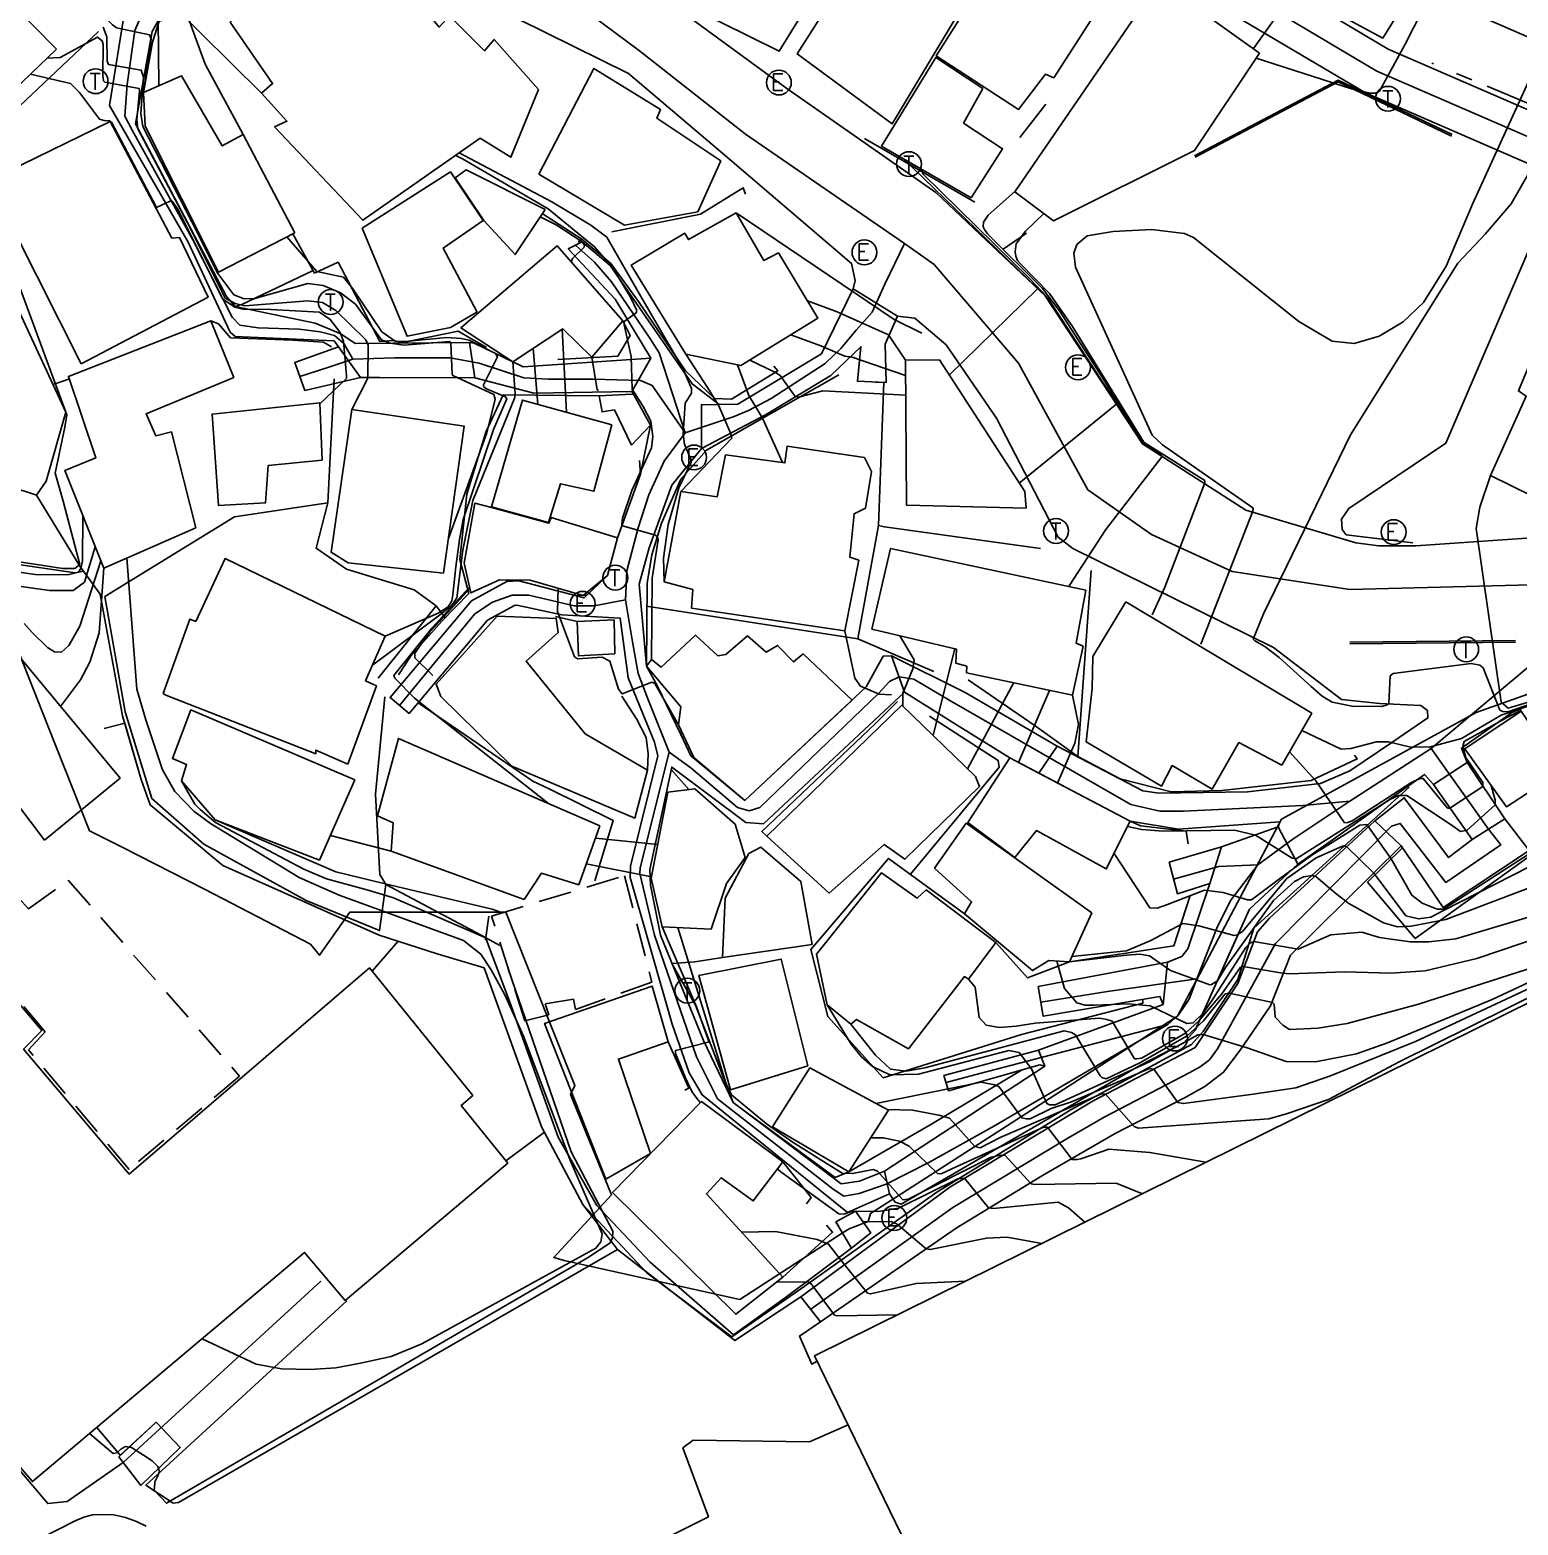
# Model space of a CAD drawing. Header units: feet. Extents: x 197796 to 199821, y 552499 to 555392.
# Drawn here: x 199403.9 to 199493.8, y 554318.5 to 554408.9 of the extents above; entities that cross this region are included whole.
import ezdxf

# ---------------------------------------------------------------- set-up
doc = ezdxf.new("R2010")
doc.units = ezdxf.units.FT
doc.header["$MEASUREMENT"] = 0
doc.linetypes.add('ANYANG1', pattern=[11.5, 6, -1, 1, -1.5, 1, -1])
doc.linetypes.add('ANYANG3', pattern=[3, 2, -1])
for name, color, linetype in [('AAA001', 7, 'CONTINUOUS'), ('AAA004', 7, 'ANYANG3'), ('AAA008', 7, 'CONTINUOUS'), ('AAC001', 7, 'CONTINUOUS'), ('AAC006', 7, 'ANYANG1'), ('AD002', 7, 'CONTINUOUS'), ('AD0022', 1, 'CONTINUOUS'), ('ADA085', 1, 'CONTINUOUS'), ('AE150', 7, 'CONTINUOUS'), ('AE222', 7, 'CONTINUOUS'), ('AZ0202', 7, 'CONTINUOUS'), ('AZ0203', 7, 'CONTINUOUS'), ('AZ080', 1, 'CONTINUOUS'), ('AZ0801', 7, 'CONTINUOUS'), ('CAA001', 7, 'CONTINUOUS'), ('CAA002', 30, 'CONTINUOUS'), ('wipco_지적', 20, 'CONTINUOUS')]:
    doc.layers.add(name, color=color, linetype=linetype)
doc.styles.add('GHS', font='ROMANS', dxfattribs={"bigfont": 'NGSW.shx'})

# ---------------------------------------------------------------- blocks, each defined once
blk = doc.blocks.new('AZ0203')
at = {"layer": 'AZ0203'}
blk.add_circle((0, 0), 0.75, dxfattribs=at)
at = {"layer": 'AZ0203', "style": 'GHS'}
blk.add_text('T', height=1, dxfattribs=at).set_placement((-0.362, -0.524))
blk = doc.blocks.new('AZ0202')
at = {"layer": 'AZ0202'}
blk.add_circle((0, 0), 0.75, dxfattribs=at)
at = {"layer": 'AZ0202', "style": 'GHS'}
blk.add_text('E', height=1, dxfattribs=at).set_placement((-0.496, -0.477))

msp = doc.modelspace()

# ---------------------------------------------------------------- linework, layer by layer
at = {"layer": 'AAA001', "color": 255}
for points in [[(199456.88, 554420.08), (199449.2, 554407.58), (199443.82, 554410.25), (199451.86, 554423.23), (199456.88, 554420.08)], [(199490.35, 554419.39), (199487.86, 554414.15), (199488.18, 554413.96), (199486.47, 554410.51), (199486.81, 554410.23), (199485.65, 554408.38), (199479.69, 554411.59), (199479.86, 554411.96), (199476.87, 554413.64), (199480.15, 554420.18), (199480.93, 554419.88), (199482.78, 554423.31), (199490.35, 554419.39)], [(199502.87, 554415.07), (199491.62, 554420.44), (199487.59, 554411.44), (199498.95, 554406.48), (199502.87, 554415.07)], [(199463.64, 554415.9), (199456.02, 554403.19), (199450.28, 554407.42), (199458.02, 554419.57), (199463.64, 554415.9)], [(199470.3, 554413.01), (199465.78, 554405.98), (199465.29, 554406.19), (199463.66, 554404.07), (199458.68, 554407.3), (199464.57, 554416.6), (199470.3, 554413.01)], [(199405.55, 554407.7), (199402.86, 554410.44), (199401.08, 554408.85), (199400.41, 554409.62), (199403.5, 554412.61), (199400.75, 554415.38), (199397.76, 554412.39), (199397.36, 554412.55), (199395.24, 554410.27), (199401.39, 554403.71), (199405.55, 554407.7)], [(199434.66, 554405.27), (199433, 554401.18), (199431.13, 554402.32), (199424.05, 554397.37), (199418.72, 554403.01), (199419.47, 554403.36), (199417.94, 554405.05), (199418.6, 554405.63), (199416.04, 554409.33), (199420.72, 554414.45), (199421.31, 554413.78), (199422.18, 554414.3), (199424.29, 554411.88), (199423.58, 554411.19), (199424.77, 554409.92), (199426.48, 554411.15), (199427.06, 554410.36), (199427.34, 554410.67), (199428.66, 554409.04), (199429.28, 554409.71), (199431.41, 554407.61), (199431.99, 554408.3), (199434.66, 554405.27)], [(199478.21, 554407.47), (199474.29, 554401.59), (199465.76, 554397.33), (199463.43, 554399.09), (199472.15, 554411.82), (199478.21, 554407.47)], [(199460.8, 554398.72), (199455.37, 554401.85), (199458.66, 554407.21), (199461.49, 554405.33), (199460.33, 554403.24), (199462.69, 554401.69), (199460.8, 554398.72)], [(199419.94, 554396.61), (199416.83, 554402.56), (199415.56, 554401.87), (199413.11, 554406.1), (199410.8, 554405.09), (199410.9, 554403.06), (199415.34, 554394.24), (199419.94, 554396.61)], [(199434.69, 554400.16), (199438.01, 554406.54), (199442.02, 554404.07), (199441.8, 554403.54), (199445.67, 554400.96), (199444.29, 554397.88), (199439.85, 554397.08), (199434.69, 554400.16)], [(199407.05, 554388.7), (199401.69, 554399.29), (199402.61, 554400.31), (199408.79, 554403.34), (199412.52, 554396.29), (199412.97, 554396.32), (199414.71, 554392.73), (199407.05, 554388.7)], [(199435.06, 554398.03), (199430.29, 554400.41), (199429.62, 554399.94), (199431.37, 554397.36), (199433.25, 554395.3), (199435.06, 554398.03)], [(199431.31, 554397.36), (199428.91, 554395.69), (199430.93, 554391.85), (199430.93, 554391.82), (199429.35, 554390.89), (199426.72, 554390.36), (199424.01, 554396.89), (199429.34, 554400.29), (199431.31, 554397.36)], [(199446.59, 554397.81), (199443.72, 554396.2), (199443.49, 554396.59), (199440.26, 554394.66), (199443.57, 554389.29), (199446.89, 554388.59), (199451.53, 554391.45), (199449.15, 554395.4), (199448.28, 554394.93), (199446.59, 554397.81)], [(199498.16, 554397.43), (199507.51, 554393.49), (199502.58, 554381.52), (199499.84, 554382.82), (199499.49, 554381.46), (199496.04, 554380.03), (199492.16, 554381.96), (199494.31, 554386.75), (199493.84, 554387.06), (199498.16, 554397.43)], [(199439.75, 554391.29), (199435.78, 554395.83), (199429.98, 554390.87), (199433.12, 554388.82), (199436.13, 554390.81), (199437.88, 554389.1), (199439.75, 554391.29)], [(199416.27, 554387.87), (199410.96, 554385.68), (199411.55, 554384.35), (199412.49, 554384.58), (199413.96, 554378.79), (199408.4, 554376.35), (199406.06, 554382.26), (199407.92, 554383.01), (199406.27, 554387.94), (199414.88, 554391.3), (199416.27, 554387.87)], [(199464.12, 554379.98), (199456.89, 554380.15), (199456.82, 554388.91), (199458.88, 554388.93), (199464.03, 554380.98), (199464.12, 554379.98)], [(199440.27, 554383.79), (199439.25, 554385.91), (199438.5, 554385.79), (199438.33, 554386.76), (199440.31, 554386.87), (199440.39, 554386.87), (199441.42, 554385), (199440.27, 554383.79)], [(199421.6, 554382.87), (199418.34, 554382.56), (199418.18, 554380.31), (199415.33, 554380.14), (199414.95, 554385.66), (199421.45, 554386.35), (199421.6, 554382.87)], [(199439.1, 554385.02), (199433.7, 554386.51), (199431.82, 554380.06), (199435.26, 554379.11), (199436, 554381.45), (199438, 554381), (199439.1, 554385.02)], [(199428.93, 554376.06), (199430.18, 554384.93), (199423.38, 554385.93), (199422.13, 554377.31), (199423.16, 554376.67), (199428.93, 554376.06)], [(199445.95, 554383.2), (199449.54, 554382.71), (199449.69, 554383.72), (199454.35, 554383.03), (199454.78, 554382.2), (199454.42, 554379.98), (199453.72, 554379.64), (199453.46, 554377.01), (199454, 554376.83), (199453.17, 554372.57), (199443.91, 554373.93), (199443.98, 554375.06), (199442.26, 554375.52), (199443.26, 554380.98), (199445.45, 554380.67), (199445.95, 554383.2)], [(199438.82, 554375.91), (199437.36, 554374.7), (199434.16, 554375.63), (199432.31, 554375.65), (199430.57, 554374.87), (199430.17, 554376.65), (199430.81, 554380.28), (199431.82, 554380.01), (199435.29, 554379.07), (199435.43, 554379.42), (199439.44, 554378.18), (199438.82, 554375.91)], [(199423.14, 554364.52), (199421.21, 554365.36), (199421.21, 554365.14), (199412.16, 554368.69), (199412, 554368.79), (199413.61, 554373.28), (199413.96, 554373.14), (199415.73, 554376.93), (199425.41, 554372.24), (199424.22, 554369.55), (199424.87, 554369.24), (199423.14, 554364.52)], [(199467.72, 554375.02), (199455.93, 554377.55), (199454.8, 554372.67), (199459.9, 554371.47), (199459.86, 554370.62), (199460.53, 554370.43), (199460.52, 554370.04), (199466.91, 554368.68), (199467.55, 554371.64), (199467.13, 554371.82), (199467.72, 554375.02)], [(199470.14, 554374.31), (199468.15, 554371.02), (199468.11, 554369.09), (199467.73, 554365.87), (199472.29, 554363.19), (199472.93, 554364.43), (199475.34, 554363), (199476.96, 554365.82), (199479.55, 554364.46), (199481.36, 554367.59), (199470.14, 554374.31)], [(199441.24, 554364.15), (199437.48, 554366.35), (199433.91, 554370.73), (199435.85, 554372.46), (199435.73, 554373.32), (199432.16, 554373.46), (199428.48, 554369.35), (199428.76, 554368.6), (199433.06, 554364.39), (199440.47, 554361.26), (199441.24, 554364.15)], [(199439.24, 554373.24), (199436.99, 554373.13), (199437.07, 554371.05), (199439.27, 554371.18), (199439.24, 554373.24)], [(199441.19, 554370.43), (199443.25, 554367.98), (199443.11, 554366.89), (199444.05, 554364.92), (199447.13, 554362.32), (199453.6, 554368.37), (199450.65, 554371.17), (199450.06, 554370.69), (199449.1, 554371.69), (199448.41, 554371.27), (199447.29, 554372.26), (199445.98, 554371.13), (199445.49, 554371.06), (199444.14, 554372.3), (199442.07, 554370.37), (199441.48, 554370.83), (199441.19, 554370.43)], [(199448.45, 554360.17), (199456.61, 554368.07), (199461.05, 554363.77), (199461.3, 554363.17), (199456.78, 554358.77), (199455.54, 554359.67), (199452.22, 554356.73), (199448.45, 554360.17)], [(199421.44, 554358.72), (199415.13, 554361.15), (199413.11, 554363.51), (199413.41, 554364.49), (199412.55, 554364.86), (199413.67, 554367.79), (199423.56, 554363.56), (199421.44, 554358.72)], [(199438.36, 554360.79), (199426.2, 554366.07), (199424.94, 554361.39), (199425.89, 554360.96), (199425.77, 554359.26), (199433.79, 554356.34), (199434.85, 554357.92), (199437.09, 554357.23), (199438.36, 554360.79)], [(199470.4, 554361.06), (199463.12, 554364.89), (199460.59, 554360.99), (199463.43, 554358.87), (199464.73, 554360.5), (199468.95, 554358.18), (199470.4, 554361.06)], [(199445.09, 554354.55), (199446.02, 554357.31), (199447.15, 554358.88), (199446.53, 554360.88), (199444.1, 554363.02), (199442.48, 554362.83), (199441.47, 554357.63), (199442.14, 554354.68), (199445.09, 554354.55)], [(199468.08, 554355.53), (199460.5, 554360.94), (199458.58, 554358.23), (199460.82, 554356.2), (199460.47, 554355.61), (199460.4, 554355.48), (199464.5, 554352.04), (199465.49, 554352.65), (199466.73, 554352.57), (199468.08, 554355.53)], [(199451.2, 554353.61), (199445.78, 554352.83), (199445.93, 554356.42), (199447.37, 554359.11), (199448.08, 554359.5), (199450.5, 554357.43), (199451.2, 554353.61)], [(199462.29, 554353.74), (199460.64, 554351.52), (199460.39, 554351.68), (199457.01, 554347.32), (199453.87, 554349.09), (199453.52, 554348.8), (199452.1, 554349.98), (199451.46, 554353.03), (199455.38, 554357.95), (199457.53, 554356.41), (199458.08, 554356.92), (199462.29, 554353.74)], [(199450.93, 554346.28), (199449.32, 554352.73), (199444.34, 554351.75), (199446.25, 554344.83), (199450.93, 554346.28)], [(199442.49, 554347.74), (199439.49, 554346.7), (199441.42, 554340.99), (199438.73, 554339.44), (199435.03, 554348.85), (199441.53, 554351.11), (199442.49, 554347.74)], [(199455.81, 554343.61), (199451.04, 554346.16), (199448.79, 554342.6), (199453.4, 554339.88), (199455.81, 554343.61)], [(199449.42, 554340.48), (199444.5, 554344.13), (199439.14, 554338.63), (199446.57, 554331.28), (199449.42, 554333.53), (199444.8, 554338.56), (199445.69, 554339.53), (199447.63, 554338.13), (199449.42, 554340.48)], [(199453.81, 554337.5), (199454.73, 554336.21), (199453.56, 554335.28), (199452.62, 554336.87), (199453.81, 554337.5)]]:
    msp.add_lwpolyline(points, dxfattribs=at)
at = {"layer": 'AAA004', "color": 255}
for points in [[(199398.33, 554356.11), (199401.25, 554358.64), (199403.86, 554355.77), (199406.26, 554357.5), (199416.61, 554345.67), (199409.93, 554340.02), (199403.86, 554347.26), (199404.86, 554348.34), (199398.33, 554356.11)], [(199439.85, 554357.77), (199441.51, 554351.35), (199436.9, 554349.7), (199436.78, 554350.32), (199435.06, 554350.03), (199435.28, 554349.37), (199433.83, 554349), (199431.83, 554355.34), (199439.85, 554357.77)]]:
    msp.add_lwpolyline(points, dxfattribs=at)
at = {"layer": 'AAA008', "color": 255}
for points in [[(199374.52, 554383.99), (199374.3, 554384.25), (199366.24, 554377.39), (199370.01, 554373), (199366.5, 554369.56), (199368.86, 554366.99), (199372.22, 554370.42), (199374.51, 554367.7), (199381.54, 554359.37), (199375.63, 554354.26), (199404.1, 554321.17), (199420.53, 554335.02), (199422.98, 554332.12), (199432.81, 554340.41), (199429.99, 554343.89), (199430.69, 554344.49), (199424.45, 554352.2), (199409.94, 554339.75), (199403.56, 554347.29), (199404.67, 554348.42), (199374.52, 554383.99)], [(199398.87, 554367.79), (199403.11, 554371.23), (199409.39, 554363.67), (199404.83, 554359.93), (199398.87, 554367.79)], [(199496.46, 554364.12), (199494.01, 554367.71), (199490.6, 554365.44), (199493.13, 554361.93), (199496.46, 554364.12)], [(199521.72, 554348.15), (199515.27, 554345.07), (199509.31, 554357.44), (199451.33, 554328.77), (199466.36, 554297.83)]]:
    msp.add_lwpolyline(points, dxfattribs=at)
at = {"layer": 'AAC001', "color": 255}
for points in [[(199410.8, 554405.09), (199411.34, 554408.13), (199411.76, 554409.4), (199411.95, 554409.45)], [(199413.26, 554409.72), (199413.47, 554409.72), (199414.53, 554406.81), (199416.83, 554402.56)], [(199408.08, 554408.77), (199401.48, 554402.56)], [(199463.73, 554402.38), (199465.3, 554404.39)], [(199461.02, 554398.46), (199454.36, 554402.31)], [(199439.09, 554396.67), (199444.45, 554397.73), (199447.02, 554399.33), (199447.16, 554398.94)], [(199487.46, 554377.88), (199483.45, 554378.36), (199483.21, 554378.69), (199483.16, 554379.32), (199483.6, 554379.96), (199489.47, 554383.9), (199496.06, 554399.28), (199508.69, 554393.98)], [(199434.89, 554397.77), (199437.27, 554396.23), (199437.06, 554396.05)], [(199448.87, 554388.56), (199449.12, 554388.28), (199446.32, 554386.56), (199445.3, 554386.61), (199443.53, 554388.28), (199440.7, 554392.47), (199439.04, 554394.76), (199437.27, 554396.23)], [(199464.13, 554396.59), (199462.73, 554395.63)], [(199439.75, 554391.29), (199440.19, 554390.4), (199439.45, 554389.16), (199435.82, 554388.95)], [(199406.34, 554387.79), (199405.41, 554387.46)], [(199441.19, 554370.43), (199441.22, 554375.45), (199441.51, 554377.15), (199442.1, 554379.07), (199443.26, 554381.72), (199444.8, 554383.49), (199452.81, 554388.03)], [(199455.04, 554387.56), (199455.52, 554387.59), (199455.2, 554378.94)], [(199440.77, 554382.86), (199440.83, 554382.04), (199439.44, 554378.18)], [(199404.93, 554381.6), (199404.35, 554380.77)], [(199421.94, 554380.31), (199421.23, 554377.56), (199423.06, 554376.3), (199427.15, 554375.05), (199428.48, 554374.08)], [(199458.53, 554370.11), (199453.95, 554372.09), (199455.2, 554378.94), (199455.55, 554378.85), (199464.99, 554377.55)], [(199483.95, 554365.06), (199484.11, 554364.83), (199481.33, 554363.52), (199475.94, 554362.93), (199472.88, 554362.85), (199469.8, 554363.63), (199467.23, 554364.97), (199468.05, 554376.21)], [(199408.19, 554374.79), (199409.54, 554367.43), (199410.66, 554363.58), (199411.2, 554362.06), (199415.59, 554358.4), (199425.03, 554354.19), (199428.55, 554353.05), (199431.38, 554352.2), (199434.87, 554342.57), (199437.34, 554337.91), (199441.21, 554333.79), (199446.34, 554329.92), (199450.56, 554332.86), (199458.72, 554338.66), (199466.87, 554343.68), (199474.11, 554347.57), (199474.81, 554348.37), (199476.89, 554351.5), (199477.87, 554354.61), (199487.24, 554363.12)], [(199429.03, 554373.36), (199428.48, 554374.08), (199424.97, 554369.71)], [(199435.69, 554373.44), (199436.99, 554373.13)], [(199453.95, 554372.09), (199441.18, 554374.05)], [(199467.23, 554364.97), (199464.65, 554366.82), (199460.62, 554369.61)], [(199425.44, 554357.25), (199425.07, 554357.85), (199424.81, 554362.71), (199425.38, 554368.58)], [(199427.39, 554368.22), (199434.31, 554363.49), (199435.34, 554363), (199439.18, 554361.11), (199438.06, 554357.47)], [(199439.7, 554368.63), (199440.59, 554367.25), (199441.16, 554366.12), (199441.29, 554365.14), (199441.24, 554364.15)], [(199448.45, 554360.17), (199448.15, 554360.45), (199455.02, 554366.96), (199456.35, 554368.3)], [(199458.28, 554367.41), (199462.42, 554364.73), (199462.49, 554364.33), (199457.12, 554357.86)], [(199442.68, 554364.19), (199443.74, 554362.98)], [(199470.4, 554361.06), (199471.02, 554360.79), (199473.78, 554360.46), (199473.89, 554359.7)], [(199471.16, 554350.3), (199471.16, 554350.07), (199463.84, 554348.19), (199455.48, 554345.57), (199452.13, 554349.26), (199451.1, 554353.31), (199455.8, 554358.82), (199460.4, 554355.48)], [(199474.01, 554356.58), (199473.04, 554353.54), (199466.73, 554352.57), (199464.2, 554351.6), (199462.29, 554353.74)], [(199431.46, 554353.91), (199431.67, 554355.34)], [(199463.84, 554346.03), (199458.35, 554342.74), (199453.4, 554339.88), (199452.57, 554339.55), (199447.36, 554343.37), (199446.41, 554344.07), (199444.58, 554348.8), (199444.15, 554349.96), (199442.71, 554352.48), (199444.1, 554352.58), (199445.78, 554352.83)], [(199442.49, 554347.74), (199443.74, 554344.95), (199443.49, 554344.82)], [(199432.69, 554340.55), (199435.02, 554342.28)], [(199449.42, 554340.48), (199451.12, 554338.34), (199450.85, 554337.96)], [(199452.06, 554336.66), (199452.42, 554336.24), (199449.42, 554333.53)]]:
    msp.add_lwpolyline(points, dxfattribs=at)
at = {"layer": 'AAC006', "color": 255}
msp.add_lwpolyline([(199497.49, 554403.15), (199488.61, 554406.86)], dxfattribs=at)
at = {"layer": 'AD002', "color": 255}
for points in [[(199517.52, 554392.4), (199485.29, 554406.38), (199473.86, 554413.18), (199462.11, 554421.13), (199444.47, 554432.2), (199438.82, 554436.4)], [(199420.38, 554430.02), (199420.27, 554425.76), (199422.42, 554420.48), (199427.77, 554416.96), (199434.89, 554412), (199440.76, 554407.6), (199447.17, 554402.58), (199456.76, 554395.96), (199458.55, 554394.69), (199463.65, 554388.74), (199467.83, 554381.09), (199471.69, 554378.39), (199476.56, 554376.15), (199483.67, 554375.07), (199500.08, 554375.49)], [(199422.42, 554420.48), (199418.77, 554416.36), (199417.98, 554415.8), (199415.75, 554414.22), (199411.47, 554410.97), (199410.76, 554409.94), (199410.28, 554408.83), (199409.81, 554405.58), (199409.67, 554403.65)], [(199409.67, 554403.65), (199410.12, 554402.81), (199413.78, 554396.18), (199416.16, 554391.51), (199416.63, 554391.03), (199417.74, 554390.87), (199420.2, 554390.79), (199421.47, 554390.63), (199422.34, 554390.4), (199422.9, 554389.92), (199423.45, 554388.97)], [(199456.76, 554395.96), (199455.58, 554393.51), (199454.81, 554391.82), (199453.84, 554390.73), (199452.93, 554389.63), (199451.97, 554388.72), (199448.72, 554386.61), (199447.35, 554385.88), (199446.48, 554385.52), (199443.52, 554384.53), (199442.25, 554382.82), (199441.33, 554380.78), (199440.69, 554378.8), (199439.99, 554376.2), (199439.92, 554374.44), (199440.34, 554371.9), (199440.69, 554370), (199441.26, 554368.45), (199442.55, 554365.23)], [(199443.52, 554384.53), (199441.94, 554389.37), (199441.38, 554390.24), (199439.08, 554393.65), (199438.05, 554394.83), (199436.9, 554395.86)], [(199420.24, 554387.94), (199421.93, 554388.47), (199423.45, 554388.97), (199425.99, 554389.05), (199429.32, 554389.05), (199431.07, 554388.73), (199433.77, 554387.86), (199435.27, 554387.78), (199437.97, 554387.78), (199440.83, 554387.7), (199441.53, 554387.39), (199443.52, 554384.53)], [(199453.11, 554338.41), (199454.02, 554338.57), (199455.66, 554339.15), (199458.23, 554340.44), (199462.2, 554342.66), (199470.45, 554347.51), (199472.67, 554348.79), (199473.31, 554349.38), (199473.96, 554350.31), (199474.43, 554351.54), (199475.68, 554354.71), (199476.47, 554356.29), (199478.11, 554358.43), (199480.22, 554359.99), (199483.67, 554362.28), (199488.58, 554365.46), (199494.81, 554370.69), (199500.08, 554375.49)], [(199426.27, 554368.06), (199428.5, 554370.77), (199430.82, 554373.59), (199431.88, 554374.3), (199433.08, 554374.72), (199434.07, 554374.72), (199436.82, 554374.08), (199438.02, 554374.08), (199439.92, 554374.44)], [(199442.55, 554365.23), (199443.87, 554364.29), (199446.69, 554361.9), (199447.39, 554361.69), (199448.03, 554361.9), (199455.22, 554368.8), (199455.86, 554369.51), (199456.44, 554369.78)], [(199456.44, 554369.78), (199457.34, 554369.65), (199459.5, 554368.35), (199470.44, 554362.08), (199472.19, 554361.68), (199473.61, 554361.68), (199480.83, 554362.01), (199483.67, 554362.28)], [(199442.55, 554365.23), (199440.8, 554358.25), (199440.79, 554357.9), (199441.67, 554354.18), (199444.2, 554346.84), (199445.48, 554344.3), (199452.46, 554338.83), (199453.11, 554338.41)], [(199488.58, 554365.46), (199492.04, 554360.59), (199492.78, 554359.63), (199489.46, 554357.37), (199486.71, 554360.93), (199486.17, 554360.77), (199479.17, 554353.67), (199475.68, 554347.32), (199475.18, 554346.65), (199474.62, 554346.22), (199474, 554345.88), (199468.83, 554343.19), (199466.63, 554341.92), (199459.69, 554337.73), (199451.1, 554331.58)], [(199478.11, 554358.43), (199475.75, 554358.34), (199473.02, 554357.56)], [(199474.43, 554351.54), (199469.03, 554350.77), (199465, 554350.14)], [(199472.67, 554348.79), (199461.32, 554345.82), (199459.28, 554345.29)]]:
    msp.add_lwpolyline(points, dxfattribs=at)
at = {"layer": 'AD0022', "color": 255}
for points in [[(199447.93, 554458.98), (199462.57, 554441.68), (199467.65, 554435.86), (199468.02, 554434.71), (199475.14, 554429.25), (199478.07, 554426.41), (199491.48, 554420.67), (199502.87, 554415.07), (199513.4, 554408.72), (199524.74, 554400.11), (199527.79, 554397.04), (199533.03, 554391.2), (199531.77, 554388.96), (199528.34, 554389.34), (199485.98, 554407.7), (199474.67, 554414.45), (199462.93, 554422.39), (199445.31, 554433.45), (199434.27, 554441.36), (199434.14, 554443.11), (199445.74, 554459.77)], [(199453.92, 554387.65), (199455.66, 554387.57), (199455.6, 554389.89), (199456.34, 554391.58), (199457.4, 554391.46), (199459.28, 554389.85), (199462.32, 554385.41), (199466.05, 554378.22), (199466.94, 554377.54), (199479.06, 554371.57), (199483.15, 554368.41), (199485.47, 554368.17), (199487.96, 554368.05), (199488.35, 554367.75), (199488.37, 554367.31), (199486.19, 554365.82), (199483.67, 554364.11), (199481.9, 554363.35), (199477.48, 554362.85), (199472.13, 554362.77), (199471.17, 554362.91), (199465.98, 554365.6), (199460.44, 554368.84), (199455.98, 554371.06), (199455.47, 554371.03), (199454.46, 554369.18), (199447.13, 554362.32), (199443.87, 554365.02), (199443.25, 554366.31), (199441.85, 554369.23), (199441.19, 554370.43), (199440.93, 554373.38), (199440.75, 554375.38), (199441.35, 554377.58), (199442.71, 554381.36), (199444.5, 554383.58), (199448.37, 554385.61), (199452.31, 554388), (199454.13, 554389.73)], [(199472.75, 554358.6), (199475.92, 554359.52), (199479.34, 554360.72), (199479.44, 554361.02), (199473.31, 554360.58), (199470.4, 554361.06), (199464.87, 554363.97), (199463.12, 554364.89), (199459.85, 554366.93), (199456.77, 554368.87), (199448.25, 554360.9), (199447.18, 554360.99), (199442.71, 554364.34), (199441.38, 554358.14), (199441.42, 554357.21), (199442.03, 554354.18), (199444.63, 554347.81), (199446.41, 554344.07), (199452.95, 554339.17), (199454.05, 554339.33), (199455.55, 554339.93), (199465.25, 554346.27), (199464.94, 554346.34), (199459.43, 554344.78), (199459.15, 554345.7), (199464.85, 554347.24), (199472.39, 554350), (199472.19, 554350.48), (199465.15, 554349.28), (199464.84, 554351.08), (199472.66, 554352.55), (199473.51, 554352.9), (199473.88, 554353.35), (199475.2, 554357.3), (199473.25, 554356.67)]]:
    msp.add_lwpolyline(points, close=True, dxfattribs=at)
for points in [[(199420.21, 554416.08), (199440.1, 554406.23), (199446.22, 554401.05), (199453.56, 554394.76), (199453.79, 554393.74), (199453.66, 554393.22), (199451.75, 554389.31), (199446.7, 554386.27), (199445.57, 554386.25), (199443.94, 554387.48), (199439, 554394.64), (199437.3, 554396.06), (199436.46, 554395.64), (199439.29, 554392.6), (199441.44, 554389.04), (199433.74, 554388.51), (199430.77, 554389.95), (199430.5, 554389.98), (199423.58, 554389.92), (199422.72, 554390.5), (199421.18, 554391.16), (199416.34, 554392.16), (199415.81, 554392.77), (199410.33, 554403.19), (199411.33, 554408.77), (199411.88, 554409.75)], [(199440.23, 554412.23), (199449.67, 554405.33), (199458.65, 554399.04), (199461.34, 554396.51), (199465.27, 554392.81), (199471.14, 554383.86), (199477.38, 554379.86), (199484.02, 554377.88), (199485.42, 554377.71), (199487.64, 554377.71), (199503.95, 554378.83), (199511.52, 554379.15), (199521.9, 554378.34), (199528.88, 554379.48), (199534.23, 554383.06), (199533.46, 554385.75), (199527.56, 554386.41), (199484.61, 554405.06), (199473.06, 554411.92)], [(199409.69, 554410.19), (199408.76, 554404.3), (199413.51, 554396.05), (199416.04, 554390.62), (199416.35, 554390.35), (199422.32, 554390.08), (199422.58, 554389.72), (199419.94, 554388.78), (199420.54, 554387.09), (199423.91, 554387.87), (199425.06, 554387.87), (199430.81, 554387.85), (199434.37, 554386.92), (199440.3, 554387.02), (199440.39, 554386.87), (199441.42, 554385), (199440.83, 554382.04), (199439.44, 554378.18), (199438.82, 554375.91), (199437.42, 554374.57), (199433.48, 554375.59), (199432.74, 554375.55), (199430.61, 554374.39), (199425.7, 554368.54), (199426.85, 554367.58), (199431.58, 554373.21), (199433.22, 554374.1), (199433.36, 554374.12), (199436.08, 554373.54), (199439.6, 554373.33), (199440.07, 554369.73), (199441.66, 554365.85), (199441.87, 554365.01), (199440.21, 554358.36), (199440.19, 554357.66), (199442.74, 554348.8), (199443.76, 554345.87), (199444.55, 554344.53), (199453.33, 554337.43), (199455.87, 554338.55), (199456.2, 554338.06), (199456.56, 554337.93), (199471.03, 554346.32), (199473.64, 554347.68), (199474.33, 554348.45), (199475.33, 554350.67), (199476.38, 554353.03), (199477.6, 554355.76), (199480.53, 554358.47), (199482.68, 554359.99), (199486.65, 554362.81), (199488.17, 554363.89), (199488.71, 554363.29), (199491.06, 554359.97), (199489.63, 554358.87), (199486.95, 554362.48), (199485.18, 554361.09), (199478.81, 554355.21), (199478.08, 554354.39), (199476.9, 554351.27), (199474.32, 554347.4), (199468.16, 554344.17), (199459.5, 554338.96), (199450.5, 554332.33)], [(199558.39, 554366.01), (199551.47, 554373.63), (199540.96, 554382.88), (199539.45, 554381.9), (199534.83, 554376.24), (199505.66, 554373.08), (199493.42, 554367.61), (199490.4, 554365.47), (199490.74, 554364.62), (199493.02, 554361.21), (199494.49, 554359.29), (199489.29, 554355.86), (199486.77, 554359.58), (199480.07, 554352.98), (199478.88, 554349.92), (199477.03, 554347.23), (199476.04, 554345.9), (199474.91, 554345.04), (199473.68, 554344.36), (199469.5, 554342.21), (199465.1, 554339.67), (199459.88, 554336.49), (199451.7, 554330.82)]]:
    msp.add_lwpolyline(points, dxfattribs=at)
at = {"layer": 'ADA085', "color": 255}
for points in [[(199401.69, 554358.65), (199391.67, 554369.49), (199375.09, 554385.25), (199365.13, 554377.02), (199365, 554376.24), (199365.05, 554374.67), (199365.68, 554371.05), (199376.69, 554353.23), (199405.02, 554319.84), (199406.19, 554319.98), (199409.58, 554322.32), (199421.51, 554333.28)], [(199408.43, 554366.66), (199409.67, 554366.99), (199410.66, 554363.58), (199411.2, 554362.06), (199415.59, 554358.4), (199425.03, 554354.19), (199428.55, 554353.05), (199431.38, 554352.2), (199434.87, 554342.57), (199437.34, 554337.91), (199439.44, 554335.19)], [(199426.18, 554353.82), (199424.61, 554352)], [(199423.08, 554332.09), (199410.95, 554320.95), (199412.59, 554319.86), (199412.92, 554319.91), (199439.44, 554335.19), (199446.52, 554329.69), (199450.5, 554332.33)], [(199451.7, 554330.82), (199450.43, 554329.96), (199451.17, 554328.26), (199451.49, 554328.44)], [(199460.8, 554309.6), (199458.51, 554308.46), (199455.46, 554313.84), (199452.11, 554315.84), (199435.28, 554307.49), (199428.77, 554310.13), (199427.2, 554313.32), (199427.07, 554314.1), (199430.01, 554315.23), (199431.86, 554312.52), (199444.92, 554319.04), (199443.38, 554323.21), (199444, 554323.68), (199451.03, 554323.57), (199453.36, 554324.61)]]:
    msp.add_lwpolyline(points, dxfattribs=at)
at = {"layer": 'AE150', "color": 255}
for points in [[(199456.34, 554391.58), (199455.6, 554389.89), (199455.66, 554387.57), (199453.92, 554387.65), (199454.13, 554389.73), (199452.31, 554388), (199448.37, 554385.61), (199444.5, 554383.58), (199444.5, 554386.23), (199445.57, 554386.25), (199446.7, 554386.27), (199451.75, 554389.31), (199453.66, 554393.22)], [(199422.58, 554389.72), (199419.94, 554388.78), (199420.54, 554387.09), (199423.91, 554387.87)], [(199441.44, 554389.04), (199433.74, 554388.51), (199430.77, 554389.95), (199430.5, 554389.98), (199430.81, 554387.85), (199434.37, 554386.92), (199440.3, 554387.02)], [(199456.77, 554368.87), (199459.85, 554366.93), (199463.12, 554364.89), (199464.87, 554363.97), (199465.98, 554365.6), (199460.44, 554368.84), (199455.98, 554371.06)], [(199491.06, 554359.97), (199488.71, 554363.29), (199490.74, 554364.62), (199493.02, 554361.21)], [(199485.18, 554361.09), (199478.81, 554355.21), (199478.08, 554354.39), (199476.9, 554351.27), (199474.32, 554347.4), (199468.16, 554344.17), (199459.5, 554338.96), (199450.5, 554332.33), (199451.7, 554330.82), (199459.88, 554336.49), (199465.1, 554339.67), (199469.5, 554342.21), (199473.68, 554344.36), (199474.91, 554345.04), (199476.04, 554345.9), (199477.03, 554347.23), (199478.88, 554349.92), (199480.07, 554352.98), (199486.77, 554359.58)], [(199410.64, 554320.93), (199409.32, 554322.67), (199411.57, 554324.76), (199413.02, 554323.23)]]:
    msp.add_lwpolyline(points, close=True, dxfattribs=at)
msp.add_lwpolyline([(199456.56, 554337.93), (199456.2, 554338.06), (199455.87, 554338.55), (199455.55, 554339.93), (199465.25, 554346.27), (199464.85, 554347.24), (199472.39, 554350), (199472.66, 554352.55), (199473.51, 554352.9), (199473.88, 554353.35), (199475.2, 554357.3), (199475.92, 554359.52), (199479.34, 554360.72), (199480.53, 554358.47), (199477.6, 554355.76), (199474.33, 554348.45), (199473.64, 554347.68), (199471.03, 554346.32), (199456.56, 554337.93)], dxfattribs=at)
at = {"layer": 'AE222', "color": 255}
for points in [[(199474.33, 554401.18), (199482.95, 554405.73), (199489.81, 554402.46)], [(199483.66, 554371.89), (199493.66, 554371.98)]]:
    msp.add_lwpolyline(points, dxfattribs=at)
at = {"layer": 'AZ080', "color": 255}
for points in [[(199407.19, 554376.17), (199406.68, 554376.08), (199397.2, 554377.47), (199395.76, 554378.16), (199391.39, 554380.84), (199389.11, 554383.17), (199382.92, 554390.06), (199380.69, 554390.86), (199378.36, 554391.25), (199374.52, 554391.25), (199362.32, 554389.42), (199356.96, 554391.48), (199357.17, 554393.17), (199351.6, 554397.62), (199354.15, 554400.06)], [(199408.19, 554374.79), (199406.97, 554376.47), (199404.35, 554380.77), (199402.69, 554381.31), (199396.73, 554379.35), (199392.87, 554387.73), (199385.7, 554395.48), (199377.66, 554396.4)]]:
    msp.add_lwpolyline(points, dxfattribs=at)
at = {"layer": 'AZ0801', "color": 255}
for points in [[(199421.05, 554394.34), (199416.74, 554392.29), (199416.34, 554392.16), (199415.81, 554392.77), (199410.33, 554403.19), (199411.33, 554408.77), (199411.88, 554409.75)], [(199404.93, 554381.6), (199406.12, 554385.78), (199400.72, 554397.37), (199398.33, 554397.83), (199398.06, 554397.83), (199391.77, 554405.89), (199391.62, 554406.16), (199391.13, 554406.8), (199391.06, 554406.83), (199388.05, 554405.13), (199387.89, 554405.36)], [(199474.28, 554401.27), (199482.95, 554405.84), (199489.85, 554402.55)], [(199431.52, 554389.68), (199429.8, 554390.68), (199426.47, 554389.98), (199425.88, 554390.1), (199425.07, 554390.05), (199422.56, 554394.83), (199421.14, 554394.18), (199419.82, 554396.55)], [(199422.15, 554389.72), (199421.67, 554390.01), (199419.82, 554390.13), (199416.06, 554390.27), (199415.34, 554391.11), (199414.88, 554391.3)], [(199422.33, 554387.79), (199421.94, 554380.31), (199416.3, 554379.45), (199408.46, 554374.64), (199409.69, 554367.67), (199411.3, 554362.44), (199414.45, 554359.68), (199420.63, 554356.27), (199425.06, 554354.46), (199425.44, 554357.25), (199431.46, 554354.04), (199432.93, 554350.14), (199435.85, 554341.99), (199438.19, 554337.85), (199441.41, 554334.43), (199446.44, 554330.03), (199449.57, 554332.29), (199453.56, 554335.28)], [(199426.2, 554369.91), (199426.93, 554371.01), (199428.83, 554373.15), (199430.46, 554374.82), (199429.92, 554376.87), (199430.33, 554380.83), (199431.48, 554384.56), (199432.53, 554386.83), (199438.33, 554386.76)], [(199483.66, 554371.79), (199493.66, 554371.88)], [(199542.78, 554323.46), (199547.66, 554337.06), (199538.99, 554355.44), (199535.97, 554361), (199525.06, 554363.22), (199520.79, 554363.98), (199514.69, 554364.19), (199509.21, 554363.4), (199502.18, 554361.7), (199496, 554359.72), (199494.52, 554358.96), (199487.61, 554353.98), (199484.74, 554357.39), (199486.85, 554359.46)], [(199407.98, 554324.44), (199409.39, 554322.76), (199411.57, 554324.76)]]:
    msp.add_lwpolyline(points, dxfattribs=at)
at = {"layer": 'CAA001', "color": 255}
for points, elevation in [([(199417.94, 554405.05), (199412.44, 554410.48), (199410.77, 554412.03), (199409.7, 554412.52)], 70), ([(199474.67, 554371.77), (199477.8, 554379.79), (199477.83, 554379.94), (199477.81, 554380), (199472.35, 554383.8), (199471.72, 554384.39), (199467.1, 554394.53), (199467, 554395.38), (199467.17, 554395.9), (199467.79, 554396.42), (199469.37, 554396.69), (199471.68, 554396.81), (199473.67, 554396.58), (199474.22, 554396.32), (199480.58, 554391.25), (199482.6, 554390.06), (199483.93, 554389.93), (199485.43, 554390.36), (199486.88, 554391.23), (199488.12, 554392.41), (199489.49, 554394.6), (199491.07, 554398.35), (199495.52, 554408.09)], 55), ([(199421.45, 554386.29), (199423.06, 554387.81), (199423.06, 554388), (199422.88, 554390.04), (199422.68, 554390.6), (199422.08, 554391.38), (199421.44, 554391.82), (199418.49, 554391.97), (199416.8, 554392), (199416.33, 554392.13), (199415.58, 554392.63), (199412.88, 554398.05), (199412.53, 554398.52), (199412.42, 554398.52), (199411.63, 554398.17), (199411.57, 554398.19), (199408.87, 554403.29), (199408.75, 554403.38), (199408.42, 554403.4), (199408.14, 554403.47), (199406.94, 554405.09), (199406.4, 554405.64), (199403.99, 554406.2)], 75), ([(199495.3, 554368.4), (199493.2, 554367.68), (199492.9, 554367.69), (199492.73, 554367.78), (199491.71, 554370.33), (199491.52, 554370.5), (199490.99, 554370.6), (199487.36, 554370.14), (199486.29, 554369.99), (199486.09, 554369.84), (199486.01, 554368.18), (199485.91, 554368.09), (199485.59, 554367.99), (199483.8, 554368.01), (199482.6, 554368.25), (199481.99, 554368.63), (199481.33, 554369.2), (199479.4, 554370.96), (199478.52, 554371.63), (199477.93, 554371.97), (199477.83, 554372.06), (199478.45, 554373.6), (199483.71, 554384.41), (199490.19, 554394.77), (199491.83, 554396.54), (199493.41, 554398.36), (199494.65, 554400.53)], 55), ([(199457.81, 554390.54), (199456.15, 554391.38), (199446.59, 554397.81)], 60), ([(199397.09, 554377.68), (199405.94, 554376.34), (199406.66, 554376.34), (199406.96, 554376.57), (199405.96, 554380.4), (199405.48, 554382.09), (199406.05, 554384.88), (199406.18, 554385.61), (199402.8, 554394.78)], 80), ([(199434.62, 554386.26), (199434.33, 554389.62)], 70), ([(199443.26, 554380.98), (199446.34, 554384.21), (199446.28, 554384.46), (199445.55, 554386.15), (199444.86, 554387.26), (199443.57, 554389.29)], 65), ([(199409.8, 554376.97), (199410.4, 554369.05), (199410.94, 554367.19), (199411.95, 554364.18), (199412.7, 554362.87), (199413.84, 554361.67), (199414.85, 554360.93), (199420.21, 554357.66), (199422.62, 554356.59), (199430.13, 554353.86), (199431.18, 554353.03), (199431.81, 554352.09), (199432.63, 554350.58), (199433.75, 554348.09), (199436.62, 554340.48), (199438.5, 554336.15), (199438.42, 554335.65), (199438.12, 554335.27), (199427.62, 554329.49), (199425.77, 554328.73), (199423.92, 554328.33), (199422.42, 554328.04), (199420.9, 554327.95), (199419.15, 554327.99), (199417.6, 554328.26), (199414.34, 554329.8)], 75), ([(199435.26, 554362.13), (199427.17, 554368.5), (199425.98, 554369.7), (199425.93, 554369.86), (199428.21, 554372.72), (199430.49, 554375.2)], 70), ([(199460.57, 554364.24), (199463.36, 554369.44)], 60), ([(199496.62, 554359.4), (199489.27, 554355.65), (199488.55, 554355.27), (199487.82, 554355.16), (199487.05, 554355.36), (199485.13, 554357.91), (199483.44, 554359.55), (199483.23, 554359.55), (199481.62, 554358.85), (199479.86, 554357.6), (199477.18, 554354.41), (199476.85, 554354.21), (199476.67, 554354.16), (199474.54, 554354.75), (199473.57, 554354.89), (199471.64, 554353.86), (199470.17, 554353.24), (199466.87, 554352.89)], 60), ([(199441.48, 554357.7), (199437.54, 554358.5)], 70), ([(199505.2, 554356.36), (199492.25, 554350.29), (199485.94, 554347.67), (199484.07, 554347.01), (199481.59, 554346.54), (199479.82, 554346.55), (199477.47, 554347.38), (199474.81, 554348.19), (199474.48, 554348.17), (199471.57, 554346.53), (199465.86, 554343.93), (199465.52, 554343.93), (199465.37, 554344.01), (199464.44, 554346.1), (199463.69, 554347.1), (199463.06, 554347.22), (199457.62, 554345.79), (199455.89, 554345.74), (199454.84, 554346.25), (199454.17, 554346.84), (199453.54, 554347.6), (199452.1, 554349.98)], 65), ([(199444.44, 554344.06), (199444.24, 554344.3), (199443.93, 554344.74), (199443.53, 554345.57), (199442.94, 554347.03), (199442.93, 554347.21), (199444.91, 554347.71), (199444.93, 554347.81), (199444.21, 554349.85), (199442.14, 554354.68)], 70), ([(199467.65, 554336.84), (199466.68, 554337.71), (199466.05, 554338.05), (199462.15, 554337.67), (199461.84, 554337.71), (199460.4, 554339.51), (199459.99, 554339.46), (199456.41, 554337.69), (199455.2, 554337.49), (199453.61, 554337.51), (199453.11, 554337.32), (199452.8, 554337.34), (199449.38, 554339.83), (199449.09, 554340.05)], 70)]:
    msp.add_lwpolyline(points, dxfattribs=dict(at, elevation=elevation))
at = {"layer": 'CAA002', "color": 255}
for points, elevation in [([(199410.8, 554405.09), (199411.26, 554408.32), (199411.16, 554408.57), (199409.18, 554409), (199408.93, 554409.18), (199408.42, 554409.69), (199408.17, 554410.41), (199408.14, 554411.38)], 72), ([(199411.73, 554405.5), (199411.69, 554409.54), (199411.47, 554409.86), (199408.87, 554411.72)], 71), ([(199477.84, 554407.74), (199480.21, 554411.06)], 57), ([(199478.01, 554407.17), (199483.76, 554405.3), (199484.9, 554405.05), (199485.2, 554405.05), (199485.35, 554405.1), (199485.46, 554405.17), (199487, 554408), (199488.57, 554411.11)], 56), ([(199429.22, 554378.14), (199431.55, 554384.53), (199432.04, 554386.57), (199431.96, 554386.85), (199429.49, 554387.99), (199429.45, 554388.08), (199429.37, 554389.97), (199429.3, 554390.05), (199426.52, 554389.83), (199425.71, 554389.94), (199425.17, 554390.15), (199423.6, 554392.3), (199422.71, 554392.98), (199421.65, 554393.42), (199420.73, 554393.56), (199417.53, 554392.64), (199416.88, 554392.62), (199416.27, 554392.86), (199415.3, 554394.15), (199413.72, 554397.27), (199410.77, 554403.03), (199410.65, 554403.82), (199410.81, 554406.01), (199410.67, 554406.44), (199408.7, 554406.77), (199408.61, 554406.99), (199408.59, 554408.45), (199408.37, 554409.04)], 73), ([(199423.38, 554385.93), (199424.35, 554387.83), (199424.37, 554389.83), (199424.24, 554390.15), (199422.43, 554391.91), (199421.62, 554392.41), (199420.74, 554392.51), (199416.92, 554392.21), (199416.35, 554392.35), (199415.73, 554392.67), (199413.46, 554397.21), (199410.47, 554402.9), (199410.41, 554403.44), (199410.56, 554405.16), (199410.54, 554405.34), (199408.47, 554405.72), (199408.38, 554405.8), (199408.34, 554406.14), (199408.37, 554407.98), (199408.31, 554408.21), (199408.03, 554408.44), (199405.77, 554407.2), (199404.99, 554407.16)], 74), ([(199442.26, 554375.52), (199442.21, 554376.96), (199442.5, 554378.99), (199443.13, 554381.21), (199443.89, 554382.75), (199443.87, 554382.92), (199443.47, 554383.84), (199443.39, 554384.46), (199443.51, 554386.33), (199443.91, 554386.92), (199443.91, 554387.21), (199443.4, 554388.38), (199440.83, 554392.81), (199438.79, 554396.35), (199437.83, 554397.08), (199435.46, 554398.49), (199429.88, 554401.45)], 66), ([(199441.48, 554370.83), (199441.52, 554375.74), (199441.88, 554378.06), (199441.86, 554378.19), (199441.73, 554378.34), (199439.74, 554378.91), (199439.7, 554379.02), (199439.74, 554379.38), (199440.3, 554381.05), (199441.49, 554383.63), (199441.56, 554384.31), (199441.44, 554385.23), (199440.99, 554386.11), (199440.31, 554387.17), (199440.25, 554389.14), (199439.83, 554391.06), (199439.83, 554391.26), (199440.56, 554391.77), (199440.6, 554391.92), (199440.21, 554392.73), (199439.14, 554394.51), (199438.05, 554395.77), (199435.25, 554398.06), (199430.07, 554401.08), (199429.66, 554401.29)], 67), ([(199459.47, 554388.02), (199464.77, 554393.2), (199464.79, 554393.22), (199464.78, 554393.25), (199464.77, 554393.27), (199456.7, 554401.08)], 59), ([(199463.69, 554381.49), (199469.49, 554386.2), (199469.53, 554386.29), (199469.51, 554386.4), (199469.43, 554386.53), (199465.41, 554392.71), (199464.31, 554393.85), (199457.9, 554400.15), (199457.78, 554400.45)], 58), ([(199466.72, 554375.28), (199468.93, 554378.69), (199472.31, 554383.07), (199472.29, 554383.17), (199471.13, 554383.92), (199470.9, 554384.29), (199469.9, 554385.91), (199468.75, 554387.84), (199466.12, 554391.9), (199465.11, 554393.25), (199461.78, 554396.56), (199461.59, 554396.82), (199461.52, 554396.97), (199461.54, 554397.26), (199461.82, 554397.67), (199463.44, 554399.1)], 57), ([(199471.72, 554373.54), (199472.49, 554375.21), (199474.91, 554381.51), (199474.91, 554381.64), (199471.46, 554383.8), (199471.23, 554383.97), (199466.92, 554390.96), (199465.53, 554392.95), (199463.75, 554394.75), (199463.6, 554394.94), (199463.49, 554395.2), (199463.45, 554395.46), (199463.52, 554395.95), (199464.08, 554396.71), (199465.18, 554397.77)], 56), ([(199436.63, 554394.86), (199436.71, 554395.06), (199437.42, 554395.75), (199437.45, 554395.84), (199437.29, 554396.07), (199435.72, 554397.1), (199434.76, 554397.58)], 68), ([(199425.41, 554372.24), (199428.61, 554373.64), (199429.2, 554374.01), (199429.43, 554374.37), (199429.48, 554374.75), (199429.67, 554376.43), (199429.9, 554378.09), (199430.11, 554379.3), (199431.94, 554384.74), (199432.75, 554386.58), (199432.67, 554386.71), (199431.53, 554387.18), (199431.34, 554387.33), (199431.33, 554387.42), (199432.18, 554389.13), (199432.06, 554389.32), (199430.48, 554390.12), (199429.99, 554390.23), (199429.13, 554390.29), (199426.61, 554390.04), (199426, 554390.07), (199425.2, 554390.63), (199423.45, 554393.22), (199422.88, 554393.94), (199421.27, 554394.27), (199419.46, 554396.36)], 72), ([(199456.82, 554388.91), (199455.81, 554390.45), (199452.71, 554391.84), (199450.9, 554392.5)], 61), ([(199436.36, 554385.78), (199436.09, 554390.79)], 69), ([(199456.83, 554388), (199453.61, 554389.1), (199453.17, 554389.17), (199451.71, 554389.78), (199449.91, 554390.45)], 62), ([(199424.64, 554370.5), (199428.76, 554373.58), (199429.27, 554373.97), (199429.53, 554374.26), (199429.72, 554374.57), (199430.09, 554377.44), (199430.7, 554380.45), (199433.24, 554386.66), (199433.26, 554386.9), (199433.12, 554388.82)], 71), ([(199438.28, 554387.09), (199438.21, 554387.13), (199437.88, 554389.1)], 68), ([(199456.84, 554386.81), (199451.83, 554387.06), (199450.36, 554386.69), (199450.17, 554386.72), (199449.25, 554388), (199448.98, 554388.17), (199447.42, 554388.92)], 63), ([(199449.39, 554382.73), (199448.19, 554385.41), (199447.37, 554386.79), (199446.68, 554388.63)], 64), ([(199495.66, 554368.63), (199493.23, 554367.9), (199492.81, 554368.25), (199491.29, 554378.75), (199491.52, 554380.03), (199492.16, 554381.96)], 54), ([(199407.89, 554377.65), (199407.25, 554375.51), (199406.56, 554375), (199405.13, 554375), (199397.24, 554376.12), (199392.42, 554377.35), (199388.71, 554380.01), (199388.18, 554380.14), (199387.5, 554379.81), (199387.14, 554379.41), (199386.36, 554378.71), (199381.99, 554375.17)], 78), ([(199407.15, 554379.51), (199407.13, 554376.8), (199407.03, 554376.33), (199406.88, 554376.12), (199406.23, 554375.96), (199404.27, 554375.98), (199397.06, 554377.02)], 79), ([(199408.22, 554376.8), (199406.97, 554372.85), (199406.3, 554371.68), (199405.86, 554371.28), (199405.43, 554371.3), (199405, 554371.56), (199404.09, 554372.46), (199403.59, 554373.02)], 77), ([(199408.4, 554376.35), (199408.13, 554372.44), (199407.57, 554370.67), (199407, 554369.6), (199405.79, 554368)], 76), ([(199428.27, 554369.87), (199427.19, 554370.94), (199427.2, 554371.22), (199428.09, 554372.5), (199429.51, 554374.02), (199430.51, 554375.12)], 69), ([(199443.11, 554366.89), (199441.68, 554369.38), (199441.5, 554369.47), (199439.71, 554368.76), (199439.5, 554369.05), (199438.96, 554370.73), (199438.51, 554370.97), (199437.01, 554370.88), (199436.83, 554371), (199435.8, 554373.73), (199435.85, 554375.14)], 68), ([(199455.99, 554368.7), (199455.23, 554368.75), (199454.11, 554369.23), (199453.76, 554369.71), (199453.17, 554372.57)], 64), ([(199456.67, 554368.03), (199456.67, 554368.81), (199457.28, 554370.28), (199457.35, 554370.82), (199456.49, 554372.27)], 63), ([(199458.49, 554366.27), (199459.8, 554371.49)], 61), ([(199463.65, 554364.61), (199465.53, 554368.97)], 59), ([(199466.01, 554363.37), (199467.06, 554365.79), (199467.27, 554366.91), (199466.91, 554368.68)], 58), ([(199495.87, 554368.49), (199492.8, 554367.47), (199490.41, 554366.06), (199488.45, 554365.54), (199487.25, 554365.56), (199485.99, 554365.86), (199485.27, 554365.87), (199483.72, 554365.45), (199483.13, 554365.42), (199480.76, 554366.55)], 56), ([(199494.04, 554367.78), (199493.18, 554367.36), (199490.56, 554365.89), (199490.48, 554365.59), (199490.67, 554364.92), (199491.7, 554363.4), (199491.69, 554363.17), (199489.7, 554361.85), (199489.57, 554361.86), (199488.1, 554363.64), (199487.89, 554363.64), (199487.34, 554363.39), (199483.81, 554361.09), (199483.55, 554360.99), (199483.35, 554360.97), (199481.61, 554363.51), (199480.02, 554365.26)], 57), ([(199432.32, 554353.56), (199431.53, 554354.01), (199425.91, 554356.43), (199424.38, 554356.9), (199421.86, 554357.59), (199420.49, 554358.16), (199415.16, 554360.99), (199414.22, 554361.77), (199413.9, 554362.1), (199413.11, 554363.51)], 74), ([(199492.2, 554363.22), (199492.44, 554362.33), (199492.44, 554362.05), (199490.75, 554360.52), (199490.34, 554360.44), (199489.84, 554360.8), (199487.1, 554362.63), (199486.6, 554362.63), (199486.11, 554362.39), (199480.43, 554358.8), (199480.18, 554358.84), (199477.96, 554360.23), (199476.69, 554360.52), (199472.39, 554360.46), (199471.1, 554360.56), (199470.24, 554360.75)], 58), ([(199432.36, 554355.57), (199431.87, 554355.75), (199425.33, 554357.31), (199422.43, 554358), (199415.13, 554361.15)], 73), ([(199494.5, 554359.09), (199489.33, 554355.76), (199488.93, 554355.76), (199488.04, 554356.12), (199487.4, 554356.59), (199486.15, 554358.8), (199484.69, 554360.86), (199484.27, 554360.82), (199481.37, 554359.02), (199479.42, 554357.59), (199477.72, 554356.32), (199477.49, 554356.32), (199476.01, 554356.77), (199474.89, 554356.9), (199472.65, 554356.03), (199472.02, 554355.82), (199471.58, 554355.84), (199469.42, 554359.12)], 59), ([(199425.77, 554359.26), (199422.09, 554360.2)], 72), ([(199441.87, 554359.67), (199438.1, 554360.05)], 69), ([(199501.23, 554359.6), (199489.47, 554355.13), (199487.37, 554354.72), (199486.55, 554354.68), (199485.7, 554354.92), (199483.6, 554356.09), (199482.81, 554356.69), (199481.6, 554357.73), (199481.4, 554357.78), (199480.87, 554357.7), (199480.32, 554357.42), (199479.05, 554356.28), (199476.16, 554352.22), (199475.67, 554351.43), (199475.31, 554351.2), (199475.21, 554351.19), (199472.84, 554352.04), (199471.56, 554352.93), (199470.97, 554353.04), (199470.18, 554352.97), (199466.73, 554352.57)], 61), ([(199508.51, 554357.36), (199486.65, 554346.54), (199482.38, 554344.26), (199479.83, 554343.39), (199478.78, 554343.08), (199470.9, 554342.52), (199470.64, 554342.63), (199468.9, 554344.57), (199468.66, 554344.59), (199462.54, 554341.95), (199461.34, 554341.34), (199461.01, 554341.41), (199459.48, 554343.13), (199458.85, 554343.3), (199457.24, 554343.61), (199455.73, 554343.65)], 67), ([(199506.17, 554356.42), (199487.62, 554347.76), (199482.5, 554345.69), (199480.4, 554344.96), (199477.83, 554344.57), (199473.61, 554344.01), (199473.27, 554344.08), (199471.82, 554346.08), (199471.56, 554346.12), (199466.85, 554344.11), (199465.62, 554343.71), (199464.36, 554343.08), (199464.12, 554343.09), (199463.85, 554343.14), (199462.46, 554345.05), (199462.2, 554345.15), (199461.4, 554345.3), (199455.04, 554344.02)], 66), ([(199497.29, 554356.12), (199490.06, 554353.96), (199488.44, 554353.79), (199487.31, 554353.79), (199485.45, 554354.05), (199484.39, 554354.36), (199482.51, 554354.21), (199480.54, 554353.34), (199477.87, 554353.81), (199477.62, 554353.7), (199477.38, 554353.43), (199475.35, 554350.26), (199474.81, 554349.47), (199474.21, 554348.88), (199473.81, 554348.85), (199471.6, 554349.92), (199470.28, 554350.03), (199468.24, 554349.95), (199467.68, 554349.95), (199467.17, 554350.1), (199466.42, 554350.97), (199465.96, 554352.62)], 62), ([(199471.14, 554338.56), (199469.55, 554339.2), (199464.62, 554339.12), (199464.42, 554339.17), (199462.85, 554340.87), (199462.59, 554340.9), (199462.01, 554340.78), (199456.98, 554338.23), (199456.66, 554338.2), (199455.13, 554339.93), (199454.87, 554340.02), (199453.62, 554339.78), (199453.01, 554339.81), (199450.04, 554341.65), (199448.43, 554342.78), (199446.32, 554344.54), (199445.99, 554345.2), (199443.07, 554354.64)], 69), ([(199498.11, 554355.07), (199491.33, 554352.78), (199488.21, 554352.02), (199486.13, 554351.89), (199483.35, 554351.97), (199480.04, 554351.85), (199479.6, 554351.89), (199477.23, 554352.3), (199477.06, 554352.25), (199475.94, 554350.63), (199474.56, 554349.03), (199473.73, 554348.27), (199471.08, 554346.75), (199470.77, 554346.72), (199470.66, 554346.72), (199469.3, 554348.98), (199468.99, 554349.08), (199468.54, 554349.17), (199464.65, 554348.86), (199463.52, 554348.69), (199462.48, 554348.61), (199461.69, 554348.75), (199461.27, 554349.2), (199461.04, 554351.04), (199460.64, 554351.52)], 63), ([(199432.83, 554352.15), (199436.64, 554341.09), (199439.15, 554336.31), (199439.14, 554335.87), (199438.97, 554335.58), (199437.63, 554334.69), (199412.19, 554319.86), (199411.44, 554320.65), (199411.46, 554320.81), (199411.49, 554321.15), (199411.66, 554321.48), (199411.78, 554321.78), (199411.68, 554322.09), (199411.33, 554322.42), (199410.81, 554322.77), (199410.08, 554323.24), (199409.72, 554323.29), (199409.43, 554323.14), (199409.19, 554322.91), (199408.98, 554322.88), (199408.85, 554322.97), (199407.54, 554324.07)], 74), ([(199494.9, 554352.28), (199487.82, 554350.02), (199483.5, 554348.85), (199481.73, 554348.57), (199480.02, 554348.48), (199479.62, 554348.75), (199479.16, 554349.23), (199479.09, 554350.01), (199479, 554350.11), (199476.38, 554350.67), (199476.14, 554350.63), (199474.82, 554349.01), (199473.84, 554348.11), (199470.97, 554346.48), (199468.95, 554345.51), (199468.69, 554345.58), (199468.58, 554345.68), (199467.1, 554348.16), (199466.85, 554348.31), (199466.41, 554348.4), (199457.99, 554346.17), (199456.87, 554345.97), (199455.92, 554346.09), (199455.02, 554346.93), (199453.52, 554348.8)], 64), ([(199474.97, 554340.46), (199471.58, 554341.05), (199469.1, 554341.25), (199467.42, 554340.68), (199467.2, 554340.63), (199466.89, 554340.63), (199465.4, 554342.58), (199465.16, 554342.58), (199459.88, 554340.19), (199458.99, 554339.76), (199458.75, 554339.78), (199457.04, 554341.44), (199456.46, 554341.74), (199455.48, 554341.94), (199454.73, 554341.94)], 68), ([(199460.45, 554333.28), (199457.47, 554333.13), (199454.72, 554332.51), (199454.54, 554332.55), (199452.94, 554334.52), (199452.18, 554335.51), (199451.5, 554335.79), (199448.98, 554336.28), (199446.92, 554336.25)], 72), ([(199465.06, 554335.55), (199462.96, 554335.94), (199461.71, 554335.88), (199458.32, 554335.2), (199458.08, 554335.24), (199456.33, 554336.72), (199455.97, 554336.88), (199454.26, 554336.87)], 71), ([(199456.32, 554331.24), (199452.69, 554331.18), (199452.54, 554331.23), (199451.13, 554333.12), (199450.97, 554333.22), (199449.06, 554333.25)], 73), ([(199404.63, 554317.75), (199406.67, 554318.81), (199407.2, 554319.03), (199407.73, 554319.16), (199408.33, 554319.19), (199409.02, 554319.16), (199409.72, 554319), (199410.39, 554318.76), (199410.97, 554318.49)], 73)]:
    msp.add_lwpolyline(points, dxfattribs=dict(at, elevation=elevation))
at = {"layer": 'wipco_지적', "color": 20}
msp.add_lwpolyline([(199399.165, 554381.625), (199405.019, 554366.838), (199407.549, 554360.484), (199409.522, 554359.502), (199414.481, 554356.954), (199420.898, 554353.631), (199421.436, 554352.966), (199423.259, 554355.566), (199432.688, 554355.581), (199435.26, 554349.095), (199436.847, 554345.103), (199436.601, 554344.565), (199439.076, 554338.501), (199435.586, 554334.702), (199436.212, 554334.535), (199446.823, 554332.172), (199453.065, 554336.224), (199453.421, 554336.438), (199454.571, 554336.89), (199454.713, 554337.373), (199456.67, 554338.615), (199473.252, 554349.297), (199479.541, 554361.19), (199491.285, 554367.639), (199507.079, 554373.235)], dxfattribs=at)

# ---------------------------------------------------------------- block references
at = {"layer": 'AZ0202', "color": 255, "rotation": 359.99}
for p in [(199449.18, 554405.69), (199454.35, 554395.43), (199444.06, 554383.04), (199437.33, 554374.2), (199473.1, 554347.94), (199456.15, 554337.1)]:
    msp.add_blockref('AZ0202', p, dxfattribs=at)
at = {"layer": 'AZ0202', "color": 255}
for p in [(199467.25, 554388.49), (199486.31, 554378.53)]:
    msp.add_blockref('AZ0202', p, dxfattribs=at)
at = {"layer": 'AZ0203', "color": 255, "rotation": 359.99}
for p in [(199407.91, 554405.77), (199457.04, 554400.76), (199422.11, 554392.43), (199465.92, 554378.6), (199439.3, 554375.78), (199490.69, 554371.45)]:
    msp.add_blockref('AZ0203', p, dxfattribs=at)
at = {"layer": 'AZ0203', "color": 255}
for p in [(199485.97, 554404.71), (199443.65, 554350.83)]:
    msp.add_blockref('AZ0203', p, dxfattribs=at)

doc.saveas('drawing.dxf')
